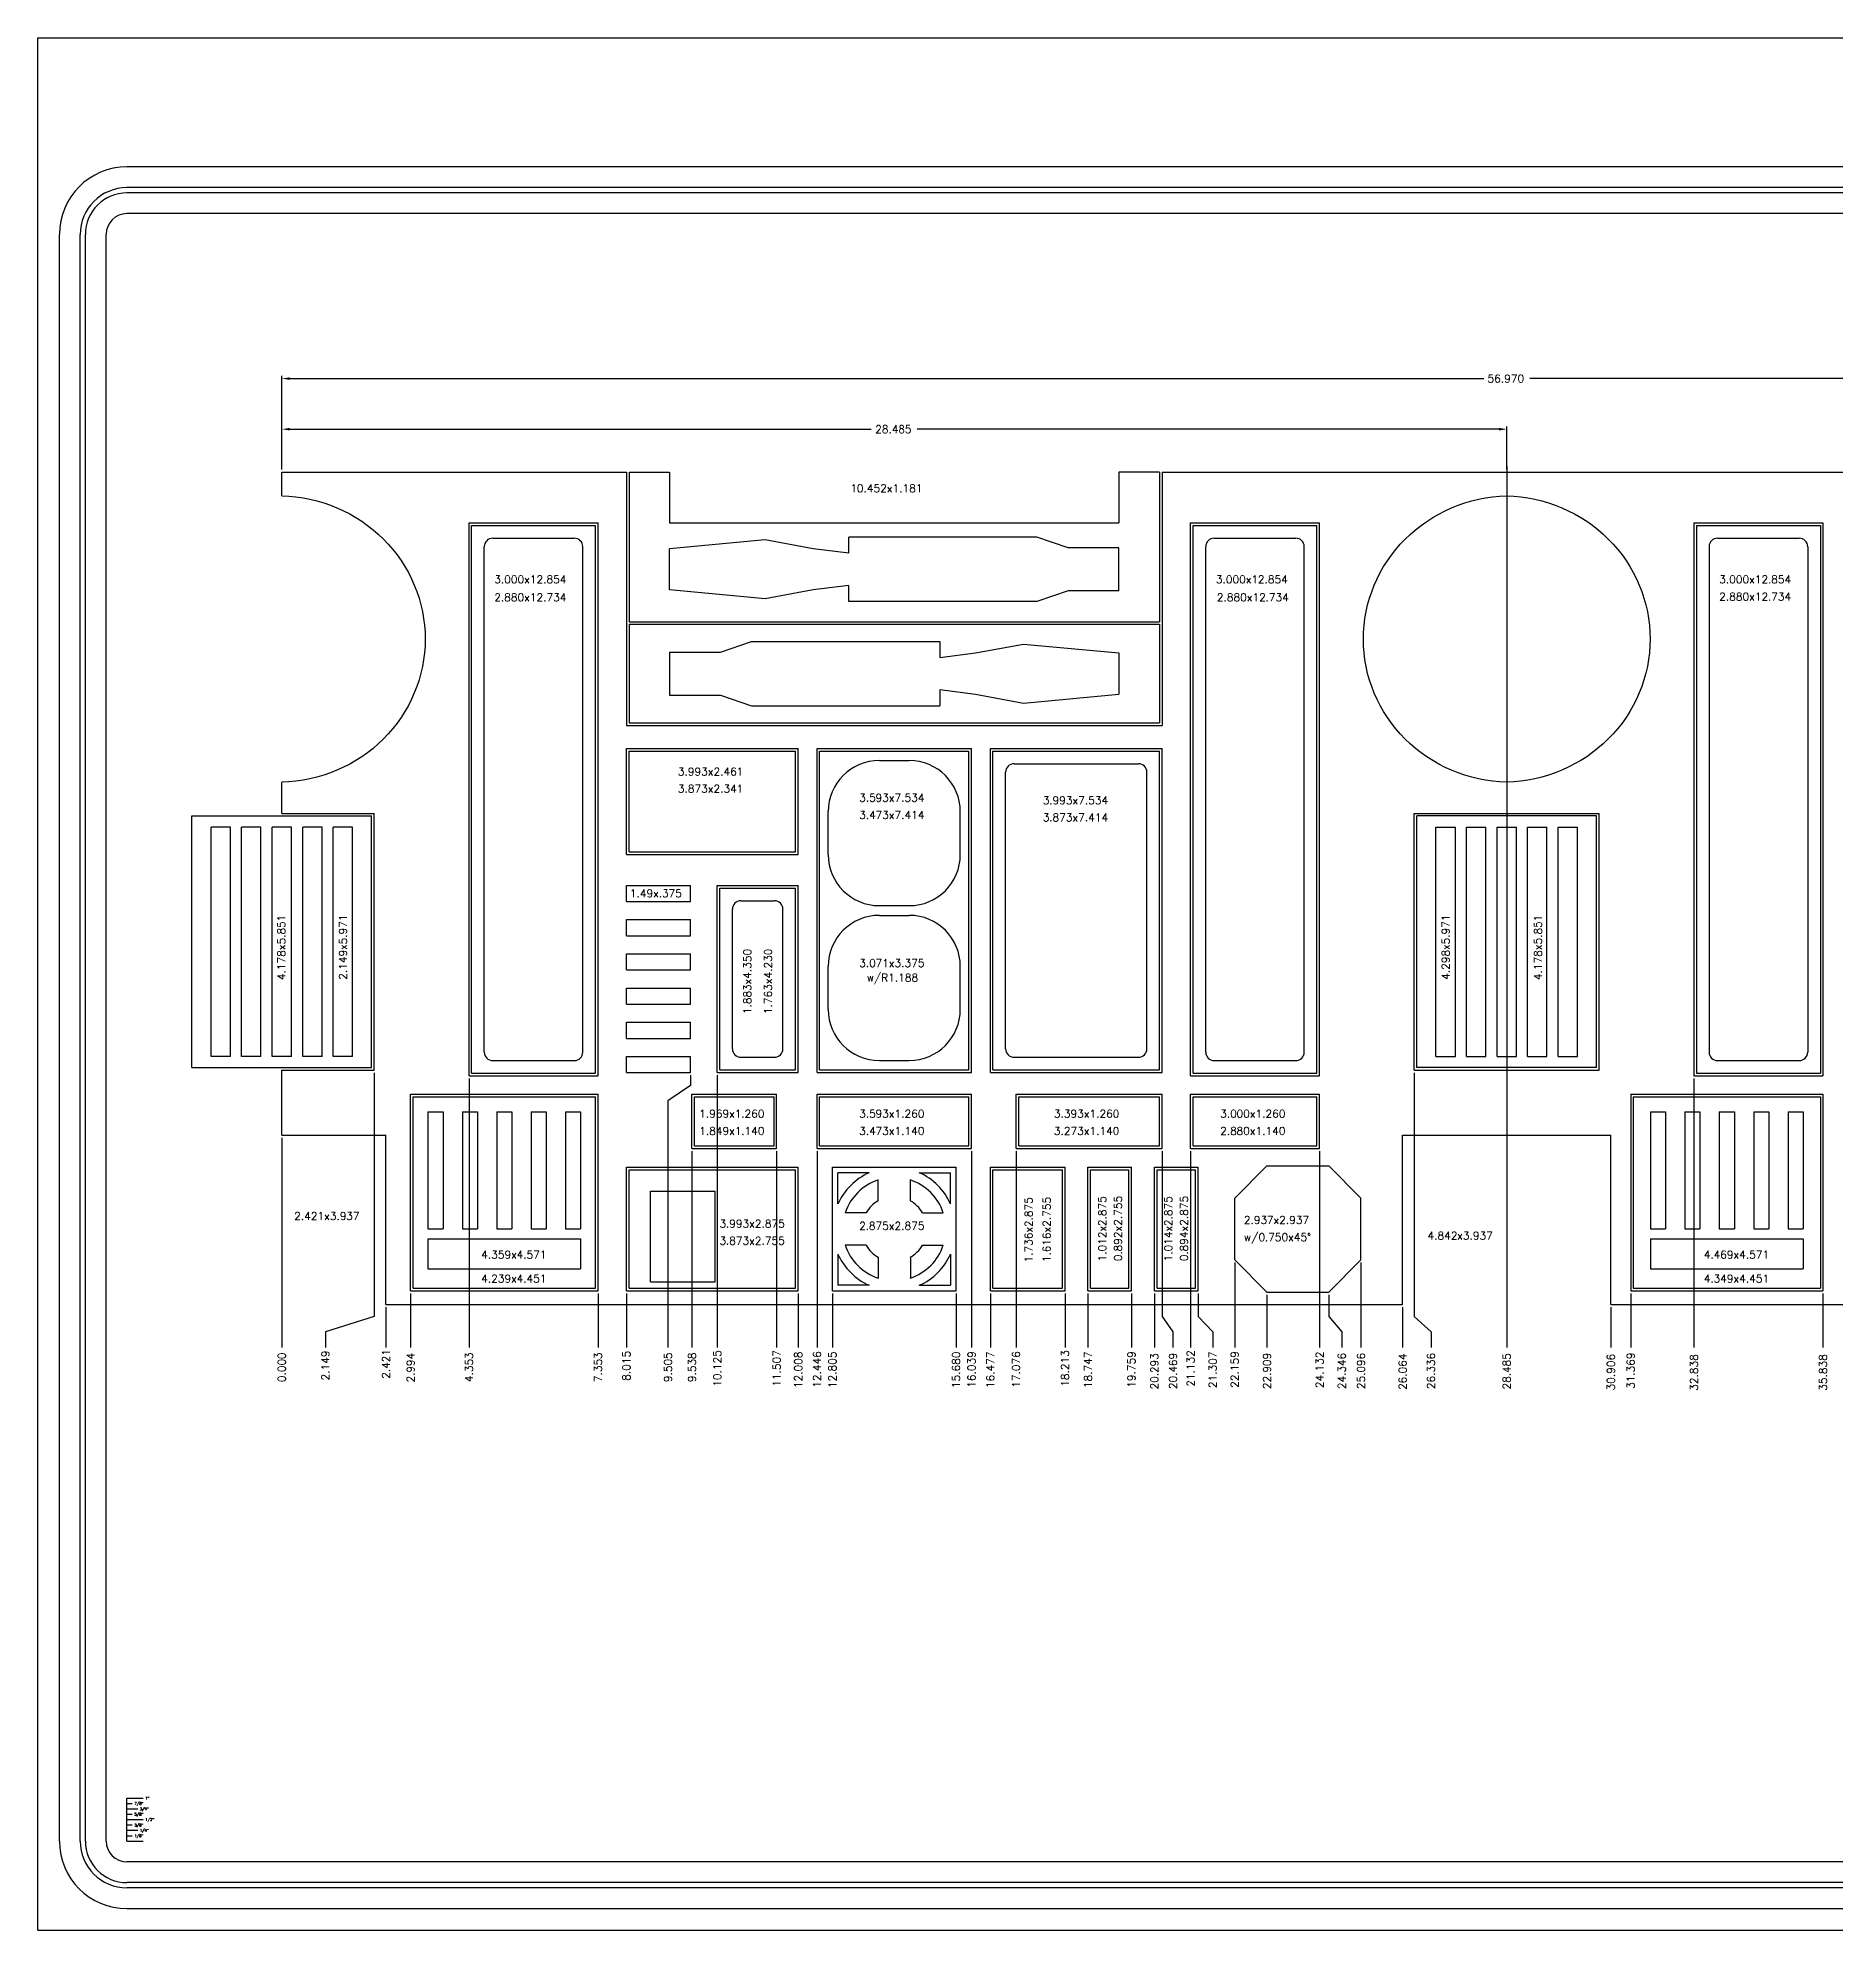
# Model space of a CAD drawing. Extents: x -5.7 to 62.3, y -14.3 to 29.7.
# Drawn here: x -5.67 to 36.12, y -14.27 to 29.73 of the extents above; entities that cross this region are included whole.
import ezdxf

# ---------------------------------------------------------------- set-up
doc = ezdxf.new("R2010")
doc.units = 0
doc.layers.get('0').update_dxf_attribs({"linetype": 'CONTINUOUS'})
for name, color, linetype in [('BODY', 7, 'CONTINUOUS'), ('BODY_PANELS', 2, 'CONTINUOUS'), ('DIMENSIONS', 1, 'CONTINUOUS'), ('DIMENSIONS__BODY_PANELS', 2, 'CONTINUOUS'), ('DIMENSIONS_BODY', 7, 'CONTINUOUS'), ('FORM', 5, 'CONTINUOUS')]:
    doc.layers.add(name, color=color, linetype=linetype)
doc.styles.get("Standard").update_dxf_attribs({"font": 'simplex.shx'})

msp = doc.modelspace()

# ---------------------------------------------------------------- linework, layer by layer
for p, q in [((-5.674, -14.271), (-5.674, 29.729)), ((-5.674, 29.729), (62.326, 29.729)), ((-3.602, -12.199), (-3.602, -11.199)), ((-3.602, -11.199), (-3.227, -11.199)), ((-3.602, -11.324), (-3.477, -11.324)), ((-3.602, -11.449), (-3.352, -11.449)), ((-3.602, -11.574), (-3.477, -11.574)), ((-3.602, -11.699), (-3.227, -11.699)), ((-3.602, -11.824), (-3.477, -11.824)), ((-3.602, -11.949), (-3.352, -11.949)), ((-3.602, -12.074), (-3.477, -12.074)), ((-3.602, -12.199), (-3.227, -12.199)), ((-5.674, -14.271), (62.326, -14.271))]:
    msp.add_line(p, q)
at = {"layer": 'BODY'}
for p, q in [((0, 19.63), (8.015, 19.63)), ((0, 19.079), (0, 19.63)), ((8.015, 19.63), (8.015, 13.742)), ((8.075, 19.63), (8.075, 16.154)), ((8.075, 19.63), (9.016, 19.63)), ((9.016, 19.63), (9.016, 18.449)), ((19.468, 19.63), (19.468, 18.449)), ((20.409, 19.63), (19.468, 19.63)), ((20.409, 19.63), (20.409, 16.154)), ((20.469, 19.63), (56.97, 19.63)), ((20.469, 19.63), (20.469, 13.742)), ((0, 19.079), (0.165, 19.071)), ((0.165, 19.071), (0.329, 19.055)), ((0.329, 19.055), (0.493, 19.031)), ((0.493, 19.031), (0.655, 19)), ((0.655, 19), (0.815, 18.961)), ((0.815, 18.961), (0.974, 18.915)), ((27.511, 18.915), (27.67, 18.961)), ((27.67, 18.961), (27.83, 19)), ((27.83, 19), (27.992, 19.031)), ((27.992, 19.031), (28.156, 19.055)), ((28.156, 19.055), (28.32, 19.071)), ((28.32, 19.071), (28.485, 19.079)), ((28.485, 19.081), (28.65, 19.073)), ((28.65, 19.073), (28.814, 19.057)), ((28.814, 19.057), (28.978, 19.033)), ((28.978, 19.033), (29.14, 19.002)), ((29.14, 19.002), (29.3, 18.963)), ((29.3, 18.963), (29.459, 18.917)), ((0.974, 18.915), (1.129, 18.862)), ((1.129, 18.862), (1.282, 18.801)), ((1.282, 18.801), (1.432, 18.733)), ((1.432, 18.733), (1.578, 18.658)), ((1.578, 18.658), (1.721, 18.576)), ((1.721, 18.576), (1.859, 18.488)), ((1.859, 18.488), (1.992, 18.393)), ((26.493, 18.392), (26.626, 18.487)), ((26.626, 18.487), (26.764, 18.575)), ((26.764, 18.575), (26.907, 18.657)), ((26.907, 18.657), (27.053, 18.732)), ((27.053, 18.732), (27.203, 18.8)), ((27.203, 18.8), (27.356, 18.861)), ((27.356, 18.861), (27.511, 18.915)), ((29.459, 18.917), (29.614, 18.864)), ((29.614, 18.864), (29.767, 18.803)), ((29.767, 18.803), (29.917, 18.735)), ((29.917, 18.735), (30.063, 18.66)), ((30.063, 18.66), (30.206, 18.578)), ((30.206, 18.578), (30.344, 18.49)), ((30.344, 18.49), (30.477, 18.395)), ((1.992, 18.393), (2.121, 18.293)), ((2.121, 18.293), (2.244, 18.186)), ((2.244, 18.186), (2.362, 18.074)), ((2.362, 18.074), (2.475, 17.956)), ((4.353, 5.595), (4.353, 18.449)), ((4.353, 18.449), (7.353, 18.449)), ((7.353, 5.595), (7.353, 18.449)), ((9.016, 18.449), (19.468, 18.449)), ((11.239, 18.059), (9.016, 17.851)), ((12.353, 17.849), (11.239, 18.059)), ((17.559, 18.12), (13.182, 18.12)), ((13.182, 17.745), (13.182, 18.12)), ((18.283, 17.871), (17.559, 18.12)), ((21.132, 5.595), (21.132, 18.449)), ((21.132, 18.449), (24.132, 18.449)), ((24.132, 5.595), (24.132, 18.449)), ((26.01, 17.954), (26.123, 18.072)), ((26.123, 18.072), (26.241, 18.184)), ((26.241, 18.184), (26.364, 18.291)), ((26.364, 18.291), (26.493, 18.392)), ((30.477, 18.395), (30.606, 18.295)), ((30.606, 18.295), (30.729, 18.188)), ((30.729, 18.188), (30.847, 18.076)), ((30.847, 18.076), (30.96, 17.958)), ((32.838, 18.449), (35.838, 18.449)), ((32.838, 18.449), (32.838, 5.595)), ((35.838, 18.449), (35.838, 5.595)), ((2.475, 17.956), (2.581, 17.833)), ((2.581, 17.833), (2.681, 17.705)), ((2.681, 17.705), (2.775, 17.573)), ((9.016, 16.891), (9.016, 17.851)), ((13.182, 17.745), (12.353, 17.849)), ((19.468, 17.871), (18.283, 17.871)), ((19.468, 16.871), (19.468, 17.871)), ((25.71, 17.571), (25.804, 17.703)), ((25.804, 17.703), (25.904, 17.831)), ((25.904, 17.831), (26.01, 17.954)), ((30.96, 17.958), (31.066, 17.835)), ((31.066, 17.835), (31.166, 17.707)), ((31.166, 17.707), (31.26, 17.575)), ((2.775, 17.573), (2.862, 17.436)), ((2.862, 17.436), (2.942, 17.296)), ((2.942, 17.296), (3.016, 17.152)), ((25.469, 17.15), (25.543, 17.294)), ((25.543, 17.294), (25.623, 17.434)), ((25.623, 17.434), (25.71, 17.571)), ((31.26, 17.575), (31.347, 17.438)), ((31.347, 17.438), (31.427, 17.298)), ((31.427, 17.298), (31.501, 17.154)), ((3.016, 17.152), (3.081, 17.004)), ((3.081, 17.004), (3.14, 16.854)), ((3.14, 16.854), (3.191, 16.701)), ((11.239, 16.684), (9.016, 16.891)), ((12.353, 16.893), (11.239, 16.684)), ((13.182, 16.998), (12.353, 16.893)), ((13.182, 16.622), (13.182, 16.998)), ((18.283, 16.871), (17.559, 16.622)), ((19.468, 16.871), (18.283, 16.871)), ((25.294, 16.699), (25.345, 16.852)), ((25.345, 16.852), (25.404, 17.002)), ((25.404, 17.002), (25.469, 17.15)), ((31.501, 17.154), (31.566, 17.006)), ((31.566, 17.006), (31.625, 16.856)), ((31.625, 16.856), (31.676, 16.703)), ((3.191, 16.701), (3.234, 16.546)), ((3.234, 16.546), (3.27, 16.389)), ((3.27, 16.389), (3.298, 16.231)), ((17.559, 16.622), (13.182, 16.622)), ((25.187, 16.229), (25.215, 16.387)), ((25.215, 16.387), (25.251, 16.544)), ((25.251, 16.544), (25.294, 16.699)), ((31.676, 16.703), (31.719, 16.548)), ((31.719, 16.548), (31.755, 16.391)), ((31.755, 16.391), (31.783, 16.233)), ((3.298, 16.231), (3.318, 16.071)), ((3.318, 16.071), (3.33, 15.911)), ((3.33, 15.911), (3.333, 15.751)), ((8.075, 16.154), (20.409, 16.154)), ((8.075, 16.095), (20.409, 16.095)), ((8.075, 16.095), (8.075, 13.802)), ((20.409, 16.095), (20.409, 13.802)), ((25.152, 15.748), (25.156, 15.909)), ((25.156, 15.909), (25.167, 16.069)), ((25.167, 16.069), (25.187, 16.229)), ((31.783, 16.233), (31.803, 16.073)), ((31.803, 16.073), (31.815, 15.913)), ((31.815, 15.913), (31.818, 15.753)), ((3.318, 15.43), (3.298, 15.27)), ((3.33, 15.59), (3.318, 15.43)), ((3.333, 15.751), (3.33, 15.59)), ((9.016, 15.448), (10.201, 15.448)), ((9.016, 15.448), (9.016, 14.448)), ((10.201, 15.448), (10.925, 15.697)), ((10.925, 15.697), (15.302, 15.697)), ((15.302, 15.697), (15.302, 15.322)), ((15.302, 15.322), (16.131, 15.426)), ((16.131, 15.426), (17.245, 15.635)), ((17.245, 15.635), (19.468, 15.428)), ((19.468, 15.428), (19.468, 14.468)), ((25.156, 15.588), (25.152, 15.748)), ((25.167, 15.427), (25.156, 15.588)), ((25.187, 15.268), (25.167, 15.427)), ((31.803, 15.432), (31.783, 15.272)), ((31.815, 15.592), (31.803, 15.432)), ((31.818, 15.753), (31.815, 15.592)), ((3.27, 15.112), (3.234, 14.955)), ((3.298, 15.27), (3.27, 15.112)), ((25.215, 15.11), (25.187, 15.268)), ((25.251, 14.953), (25.215, 15.11)), ((31.755, 15.114), (31.719, 14.957)), ((31.783, 15.272), (31.755, 15.114)), ((3.14, 14.647), (3.081, 14.497)), ((3.191, 14.8), (3.14, 14.647)), ((3.234, 14.955), (3.191, 14.8)), ((15.302, 14.575), (16.131, 14.47)), ((15.302, 14.575), (15.302, 14.199)), ((25.294, 14.798), (25.251, 14.953)), ((25.345, 14.645), (25.294, 14.798)), ((25.404, 14.495), (25.345, 14.645)), ((31.625, 14.649), (31.566, 14.499)), ((31.676, 14.802), (31.625, 14.649)), ((31.719, 14.957), (31.676, 14.802)), ((2.942, 14.205), (2.862, 14.065)), ((3.016, 14.349), (2.942, 14.205)), ((3.081, 14.497), (3.016, 14.349)), ((9.016, 14.448), (10.201, 14.448)), ((10.201, 14.448), (10.925, 14.199)), ((10.925, 14.199), (15.302, 14.199)), ((16.131, 14.47), (17.245, 14.26)), ((17.245, 14.26), (19.468, 14.468)), ((25.469, 14.347), (25.404, 14.495)), ((25.543, 14.203), (25.469, 14.347)), ((25.623, 14.063), (25.543, 14.203)), ((31.427, 14.207), (31.347, 14.067)), ((31.501, 14.351), (31.427, 14.207)), ((31.566, 14.499), (31.501, 14.351)), ((2.581, 13.668), (2.475, 13.545)), ((2.681, 13.796), (2.581, 13.668)), ((2.775, 13.928), (2.681, 13.796)), ((2.862, 14.065), (2.775, 13.928)), ((8.015, 13.742), (20.469, 13.742)), ((8.075, 13.802), (20.409, 13.802)), ((25.71, 13.926), (25.623, 14.063)), ((25.804, 13.794), (25.71, 13.926)), ((25.904, 13.666), (25.804, 13.794)), ((26.01, 13.543), (25.904, 13.666)), ((31.066, 13.67), (30.96, 13.547)), ((31.166, 13.798), (31.066, 13.67)), ((31.26, 13.93), (31.166, 13.798)), ((31.347, 14.067), (31.26, 13.93)), ((2.121, 13.208), (1.992, 13.107)), ((2.244, 13.315), (2.121, 13.208)), ((2.362, 13.427), (2.244, 13.315)), ((2.475, 13.545), (2.362, 13.427)), ((8.015, 10.744), (8.015, 13.205)), ((8.015, 13.205), (12.008, 13.205)), ((12.008, 10.744), (12.008, 13.205)), ((12.446, 5.671), (12.446, 13.205)), ((12.446, 13.205), (16.039, 13.205)), ((16.039, 5.671), (16.039, 13.205)), ((16.477, 5.671), (16.477, 13.205)), ((16.477, 13.205), (20.47, 13.205)), ((20.47, 5.671), (20.47, 13.205)), ((26.123, 13.426), (26.01, 13.543)), ((26.241, 13.313), (26.123, 13.426)), ((26.364, 13.207), (26.241, 13.313)), ((26.493, 13.106), (26.364, 13.207)), ((30.606, 13.21), (30.477, 13.109)), ((30.729, 13.317), (30.606, 13.21)), ((30.847, 13.429), (30.729, 13.317)), ((30.96, 13.547), (30.847, 13.429)), ((1.432, 12.768), (1.282, 12.7)), ((1.578, 12.843), (1.432, 12.768)), ((1.721, 12.924), (1.578, 12.843)), ((1.859, 13.013), (1.721, 12.924)), ((1.992, 13.107), (1.859, 13.013)), ((26.626, 13.011), (26.493, 13.106)), ((26.764, 12.923), (26.626, 13.011)), ((26.907, 12.842), (26.764, 12.923)), ((27.053, 12.767), (26.907, 12.842)), ((27.203, 12.699), (27.053, 12.767)), ((29.917, 12.77), (29.767, 12.702)), ((30.063, 12.845), (29.917, 12.77)), ((30.206, 12.926), (30.063, 12.845)), ((30.344, 13.015), (30.206, 12.926)), ((30.477, 13.109), (30.344, 13.015)), ((0.165, 12.43), (0, 12.421)), ((0, 11.697), (0, 12.421)), ((0.329, 12.445), (0.165, 12.43)), ((0.493, 12.469), (0.329, 12.445)), ((0.655, 12.5), (0.493, 12.469)), ((0.815, 12.539), (0.655, 12.5)), ((0.974, 12.585), (0.815, 12.539)), ((1.129, 12.639), (0.974, 12.585)), ((1.282, 12.7), (1.129, 12.639)), ((27.356, 12.638), (27.203, 12.699)), ((27.511, 12.585), (27.356, 12.638)), ((27.67, 12.538), (27.511, 12.585)), ((27.83, 12.5), (27.67, 12.538)), ((27.992, 12.469), (27.83, 12.5)), ((28.156, 12.445), (27.992, 12.469)), ((28.32, 12.429), (28.156, 12.445)), ((28.485, 12.421), (28.32, 12.429)), ((28.65, 12.432), (28.485, 12.423)), ((28.814, 12.447), (28.65, 12.432)), ((28.978, 12.471), (28.814, 12.447)), ((29.14, 12.502), (28.978, 12.471)), ((29.3, 12.541), (29.14, 12.502)), ((29.459, 12.587), (29.3, 12.541)), ((29.614, 12.641), (29.459, 12.587)), ((29.767, 12.702), (29.614, 12.641)), ((0, 11.697), (2.149, 11.697)), ((2.149, 5.726), (2.149, 11.697)), ((26.336, 5.726), (26.336, 11.697)), ((26.336, 11.697), (30.634, 11.697)), ((30.634, 5.726), (30.634, 11.697)), ((8.015, 10.744), (12.008, 10.744)), ((8.015, 10.021), (9.505, 10.021)), ((8.015, 9.646), (8.015, 10.021)), ((9.505, 9.646), (9.505, 10.021)), ((10.125, 10.021), (12.008, 10.021)), ((10.125, 5.671), (10.125, 10.021)), ((12.008, 5.671), (12.008, 10.021)), ((8.015, 9.646), (9.505, 9.646)), ((8.015, 9.226), (9.505, 9.226)), ((8.015, 8.851), (8.015, 9.226)), ((8.015, 8.851), (9.505, 8.851)), ((9.505, 8.851), (9.505, 9.226)), ((8.015, 8.431), (9.505, 8.431)), ((8.015, 8.056), (8.015, 8.431)), ((9.505, 8.056), (9.505, 8.431)), ((8.015, 8.056), (9.505, 8.056)), ((8.015, 7.636), (9.505, 7.636)), ((8.015, 7.261), (8.015, 7.636)), ((9.505, 7.261), (9.505, 7.636)), ((8.015, 7.261), (9.505, 7.261)), ((8.015, 6.466), (8.015, 6.841)), ((8.015, 6.841), (9.505, 6.841)), ((9.505, 6.466), (9.505, 6.841)), ((8.015, 6.466), (9.505, 6.466)), ((0, 4.217), (0, 5.726)), ((0, 5.726), (2.149, 5.726)), ((8.015, 6.046), (9.505, 6.046)), ((8.015, 5.671), (8.015, 6.046)), ((9.505, 5.671), (9.505, 6.046)), ((26.336, 5.726), (30.634, 5.726)), ((4.353, 5.595), (7.353, 5.595)), ((8.015, 5.671), (9.505, 5.671)), ((10.125, 5.671), (12.008, 5.671)), ((12.446, 5.671), (16.039, 5.671)), ((16.477, 5.671), (20.47, 5.671)), ((21.132, 5.595), (24.132, 5.595)), ((32.838, 5.595), (35.838, 5.595)), ((2.994, 5.165), (7.353, 5.165)), ((2.994, 0.594), (2.994, 5.165)), ((7.353, 0.594), (7.353, 5.165)), ((9.538, 5.165), (11.507, 5.165)), ((9.538, 3.905), (9.538, 5.165)), ((11.507, 3.905), (11.507, 5.165)), ((12.446, 5.165), (16.039, 5.165)), ((12.446, 3.905), (12.446, 5.165)), ((16.039, 3.905), (16.039, 5.165)), ((17.076, 5.165), (20.469, 5.165)), ((17.076, 3.905), (17.076, 5.165)), ((20.469, 3.905), (20.469, 5.165)), ((21.132, 5.165), (24.132, 5.165)), ((21.132, 3.905), (21.132, 5.165)), ((24.132, 3.905), (24.132, 5.165)), ((31.369, 5.165), (35.838, 5.165)), ((31.369, 5.165), (31.369, 0.594)), ((35.838, 5.165), (35.838, 0.594)), ((0, 4.217), (2.421, 4.217)), ((2.421, 0.28), (2.421, 4.217)), ((26.064, 4.217), (30.906, 4.217)), ((26.064, 0.28), (26.064, 4.217)), ((30.906, 0.28), (30.906, 4.217)), ((9.538, 3.905), (11.507, 3.905)), ((12.446, 3.905), (16.039, 3.905)), ((17.076, 3.905), (20.469, 3.905)), ((21.132, 3.905), (24.132, 3.905)), ((8.015, 0.594), (8.015, 3.469)), ((8.015, 3.469), (12.008, 3.469)), ((12.008, 0.594), (12.008, 3.469)), ((12.805, 0.594), (12.805, 3.469)), ((12.805, 3.469), (15.68, 3.469)), ((15.68, 0.594), (15.68, 3.469)), ((16.477, 0.594), (16.477, 3.469)), ((16.477, 3.469), (18.213, 3.469)), ((18.213, 0.594), (18.213, 3.469)), ((18.747, 0.594), (18.747, 3.469)), ((18.747, 3.469), (19.759, 3.469)), ((19.759, 0.594), (19.759, 3.469)), ((20.293, 0.594), (20.293, 3.469)), ((20.293, 3.469), (21.307, 3.469)), ((21.307, 0.594), (21.307, 3.469)), ((22.159, 2.75), (22.909, 3.5)), ((22.909, 3.5), (24.346, 3.5)), ((24.346, 3.5), (25.096, 2.75)), ((22.159, 1.313), (22.159, 2.75)), ((25.096, 1.313), (25.096, 2.75)), ((22.909, 0.563), (22.159, 1.313)), ((25.096, 1.313), (24.346, 0.563)), ((2.994, 0.594), (7.353, 0.594)), ((8.015, 0.594), (12.008, 0.594)), ((12.805, 0.594), (15.68, 0.594)), ((16.477, 0.594), (18.213, 0.594)), ((18.747, 0.594), (19.759, 0.594)), ((20.293, 0.594), (21.307, 0.594)), ((22.909, 0.563), (24.346, 0.563)), ((31.369, 0.594), (35.838, 0.594)), ((2.421, 0.28), (26.064, 0.28)), ((30.906, 0.28), (36.783, 0.28))]:
    msp.add_line(p, q, dxfattribs=at)
at = {"layer": 'BODY_PANELS'}
for p, q in [((4.413, 5.655), (4.413, 18.389)), ((4.413, 18.389), (7.293, 18.389)), ((4.904, 18.095), (6.802, 18.095)), ((7.293, 5.655), (7.293, 18.389)), ((21.192, 5.655), (21.192, 18.389)), ((21.192, 18.389), (24.072, 18.389)), ((21.683, 18.095), (23.581, 18.095)), ((24.072, 5.655), (24.072, 18.389)), ((32.898, 18.389), (35.778, 18.389)), ((32.898, 18.389), (32.898, 5.655)), ((33.389, 18.095), (35.287, 18.095)), ((35.778, 18.389), (35.778, 5.655)), ((4.707, 6.146), (4.707, 17.898)), ((6.999, 6.146), (6.999, 17.898)), ((21.486, 6.146), (21.486, 17.898)), ((23.778, 6.146), (23.778, 17.898)), ((33.192, 17.898), (33.192, 6.146)), ((35.484, 17.898), (35.484, 6.146)), ((8.075, 10.804), (8.075, 13.145)), ((8.075, 13.145), (11.948, 13.145)), ((11.948, 10.804), (11.948, 13.145)), ((12.506, 5.731), (12.506, 13.145)), ((12.506, 13.145), (15.979, 13.145)), ((13.895, 12.926), (14.59, 12.926)), ((15.979, 5.731), (15.979, 13.145)), ((16.537, 5.731), (16.537, 13.145)), ((16.537, 13.145), (20.41, 13.145)), ((17.028, 12.851), (19.919, 12.851)), ((20.41, 5.731), (20.41, 13.145)), ((16.831, 6.222), (16.831, 12.654)), ((20.116, 6.222), (20.116, 12.654)), ((-2.089, 11.637), (2.089, 11.637)), ((-2.089, 5.786), (-2.089, 11.637)), ((2.089, 5.786), (2.089, 11.637)), ((12.707, 10.739), (12.707, 11.738)), ((15.778, 10.739), (15.778, 11.738)), ((30.574, 11.637), (26.396, 11.637)), ((26.396, 5.786), (26.396, 11.637)), ((30.574, 5.786), (30.574, 11.637)), ((-1.645, 6.046), (-1.645, 11.377)), ((-1.195, 11.377), (-1.645, 11.377)), ((-1.195, 6.046), (-1.195, 11.377)), ((-0.935, 6.046), (-0.935, 11.377)), ((-0.485, 11.377), (-0.935, 11.377)), ((-0.485, 6.046), (-0.485, 11.377)), ((0.225, 11.377), (-0.225, 11.377)), ((-0.225, 6.046), (-0.225, 11.377)), ((0.225, 6.046), (0.225, 11.377)), ((0.485, 6.046), (0.485, 11.377)), ((0.935, 11.377), (0.485, 11.377)), ((0.935, 6.046), (0.935, 11.377)), ((1.195, 6.046), (1.195, 11.377)), ((1.645, 11.377), (1.195, 11.377)), ((1.645, 6.046), (1.645, 11.377)), ((26.84, 6.046), (26.84, 11.377)), ((26.84, 11.377), (27.29, 11.377)), ((27.29, 6.046), (27.29, 11.377)), ((27.55, 6.046), (27.55, 11.377)), ((27.55, 11.377), (28, 11.377)), ((28, 6.046), (28, 11.377)), ((28.26, 6.046), (28.26, 11.377)), ((28.26, 11.377), (28.71, 11.377)), ((28.71, 6.046), (28.71, 11.377)), ((28.97, 6.046), (28.97, 11.377)), ((28.97, 11.377), (29.42, 11.377)), ((29.42, 6.046), (29.42, 11.377)), ((29.68, 6.046), (29.68, 11.377)), ((29.68, 11.377), (30.13, 11.377)), ((30.13, 6.046), (30.13, 11.377)), ((8.075, 10.804), (11.948, 10.804)), ((10.185, 5.731), (10.185, 9.961)), ((10.185, 9.961), (11.948, 9.961)), ((11.948, 5.731), (11.948, 9.961)), ((10.479, 6.222), (10.479, 9.47)), ((10.676, 9.667), (11.457, 9.667)), ((11.654, 6.222), (11.654, 9.47)), ((13.895, 9.551), (14.59, 9.551)), ((13.895, 9.326), (14.59, 9.326)), ((12.707, 7.139), (12.707, 8.138)), ((15.778, 7.139), (15.778, 8.138)), ((-2.089, 5.786), (2.089, 5.786)), ((-1.195, 6.046), (-1.645, 6.046)), ((-0.485, 6.046), (-0.935, 6.046)), ((0.225, 6.046), (-0.225, 6.046)), ((0.935, 6.046), (0.485, 6.046)), ((1.645, 6.046), (1.195, 6.046)), ((4.904, 5.949), (6.802, 5.949)), ((10.185, 5.731), (11.948, 5.731)), ((10.676, 6.025), (11.457, 6.025)), ((12.506, 5.731), (15.979, 5.731)), ((13.895, 5.951), (14.59, 5.951)), ((16.537, 5.731), (20.41, 5.731)), ((17.028, 6.025), (19.919, 6.025)), ((21.683, 5.949), (23.581, 5.949)), ((30.574, 5.786), (26.396, 5.786)), ((26.84, 6.046), (27.29, 6.046)), ((27.55, 6.046), (28, 6.046)), ((28.26, 6.046), (28.71, 6.046)), ((28.97, 6.046), (29.42, 6.046)), ((29.68, 6.046), (30.13, 6.046)), ((33.389, 5.949), (35.287, 5.949)), ((4.413, 5.655), (7.293, 5.655)), ((21.192, 5.655), (24.072, 5.655)), ((32.898, 5.655), (35.778, 5.655)), ((3.054, 0.654), (3.054, 5.105)), ((3.054, 5.105), (7.293, 5.105)), ((7.293, 0.654), (7.293, 5.105)), ((9.598, 3.965), (9.598, 5.105)), ((9.598, 5.105), (11.447, 5.105)), ((11.447, 3.965), (11.447, 5.105)), ((12.506, 3.965), (12.506, 5.105)), ((12.506, 5.105), (15.979, 5.105)), ((15.979, 3.965), (15.979, 5.105)), ((17.136, 3.965), (17.136, 5.105)), ((17.136, 5.105), (20.409, 5.105)), ((20.409, 3.965), (20.409, 5.105)), ((21.192, 3.965), (21.192, 5.105)), ((21.192, 5.105), (24.072, 5.105)), ((24.072, 3.965), (24.072, 5.105)), ((31.429, 5.105), (35.778, 5.105)), ((31.429, 5.105), (31.429, 0.654)), ((35.778, 5.105), (35.778, 0.654)), ((3.399, 4.755), (3.399, 2.035)), ((3.399, 4.755), (3.749, 4.755)), ((3.749, 4.755), (3.749, 2.035)), ((4.199, 4.755), (4.199, 2.035)), ((4.199, 4.755), (4.548, 4.755)), ((4.548, 4.755), (4.548, 2.035)), ((4.998, 4.755), (5.349, 4.755)), ((4.998, 4.755), (4.998, 2.035)), ((5.349, 4.755), (5.349, 2.035)), ((5.798, 4.755), (5.798, 2.035)), ((5.798, 4.755), (6.149, 4.755)), ((6.149, 4.755), (6.149, 2.035)), ((6.599, 4.755), (6.599, 2.035)), ((6.599, 4.755), (6.948, 4.755)), ((6.948, 4.755), (6.948, 2.035)), ((31.829, 4.755), (31.829, 2.035)), ((31.829, 4.755), (32.179, 4.755)), ((32.179, 4.755), (32.179, 2.035)), ((32.629, 4.755), (32.629, 2.035)), ((32.629, 4.755), (32.979, 4.755)), ((32.979, 4.755), (32.979, 2.035)), ((33.429, 4.755), (33.429, 2.035)), ((33.429, 4.755), (33.779, 4.755)), ((33.779, 4.755), (33.779, 2.035)), ((34.229, 4.755), (34.229, 2.035)), ((34.229, 4.755), (34.579, 4.755)), ((34.579, 4.755), (34.579, 2.035)), ((35.029, 4.755), (35.029, 2.035)), ((35.029, 4.755), (35.379, 4.755)), ((35.379, 4.755), (35.379, 2.035)), ((9.598, 3.965), (11.447, 3.965)), ((12.506, 3.965), (15.979, 3.965)), ((17.136, 3.965), (20.409, 3.965)), ((21.192, 3.965), (24.072, 3.965)), ((8.075, 0.654), (8.075, 3.409)), ((8.075, 3.409), (11.948, 3.409)), ((11.948, 0.654), (11.948, 3.409)), ((12.933, 2.615), (12.933, 3.341)), ((13.659, 3.341), (12.933, 3.341)), ((13.87, 2.688), (13.87, 3.172)), ((14.616, 2.688), (14.616, 3.172)), ((14.826, 3.341), (15.551, 3.341)), ((15.551, 2.615), (15.551, 3.341)), ((16.537, 0.654), (16.537, 3.409)), ((16.537, 3.409), (18.153, 3.409)), ((18.153, 0.654), (18.153, 3.409)), ((18.807, 0.654), (18.807, 3.409)), ((18.807, 3.409), (19.699, 3.409)), ((19.699, 0.654), (19.699, 3.409)), ((20.353, 0.654), (20.353, 3.409)), ((20.353, 3.409), (21.247, 3.409)), ((21.247, 0.654), (21.247, 3.409)), ((8.575, 0.804), (8.575, 2.909)), ((8.575, 2.909), (10.075, 2.909)), ((10.075, 0.804), (10.075, 2.909)), ((13.586, 2.405), (13.102, 2.405)), ((14.899, 2.405), (15.383, 2.405)), ((3.399, 2.035), (3.749, 2.035)), ((3.399, 1.805), (6.948, 1.805)), ((3.399, 1.805), (3.399, 1.105)), ((4.199, 2.035), (4.548, 2.035)), ((4.998, 2.035), (5.349, 2.035)), ((5.798, 2.035), (6.149, 2.035)), ((6.599, 2.035), (6.948, 2.035)), ((6.948, 1.805), (6.948, 1.105)), ((31.829, 2.035), (32.179, 2.035)), ((31.829, 1.805), (35.379, 1.805)), ((31.829, 1.805), (31.829, 1.105)), ((32.629, 2.035), (32.979, 2.035)), ((33.429, 2.035), (33.779, 2.035)), ((34.229, 2.035), (34.579, 2.035)), ((35.029, 2.035), (35.379, 2.035)), ((35.379, 1.805), (35.379, 1.105)), ((12.933, 1.448), (12.933, 0.723)), ((13.586, 1.659), (13.102, 1.659)), ((13.87, 1.375), (13.87, 0.891)), ((14.616, 1.375), (14.616, 0.891)), ((14.899, 1.659), (15.383, 1.659)), ((15.551, 1.448), (15.551, 0.723)), ((3.399, 1.105), (6.948, 1.105)), ((31.829, 1.105), (35.379, 1.105)), ((3.054, 0.654), (7.293, 0.654)), ((8.075, 0.654), (11.948, 0.654)), ((8.575, 0.804), (10.075, 0.804)), ((13.659, 0.723), (12.933, 0.723)), ((14.826, 0.723), (15.551, 0.723)), ((16.537, 0.654), (18.153, 0.654)), ((18.807, 0.654), (19.699, 0.654)), ((20.353, 0.654), (21.247, 0.654)), ((31.429, 0.654), (35.778, 0.654))]:
    msp.add_line(p, q, dxfattribs=at)
for centre, radius, start, end in [((4.904, 17.898), 0.197, 90, 180), ((6.802, 17.898), 0.197, 0, 90), ((21.683, 17.898), 0.197, 90, 180), ((23.581, 17.898), 0.197, 0, 90), ((33.389, 17.898), 0.197, 90, 180), ((35.287, 17.898), 0.197, 0, 90), ((13.895, 11.738), 1.188, 90, 180), ((14.59, 11.738), 1.188, 0, 90), ((17.028, 12.654), 0.197, 90, 180), ((19.919, 12.654), 0.197, 0, 90), ((13.895, 10.739), 1.188, 180, 270), ((14.59, 10.739), 1.188, 270, 0), ((10.676, 9.47), 0.197, 90, 180), ((11.457, 9.47), 0.197, 0, 90), ((13.895, 8.138), 1.188, 90, 180), ((14.59, 8.138), 1.188, 0, 90), ((13.895, 7.139), 1.188, 180, 270), ((14.59, 7.139), 1.188, 270, 0), ((10.676, 6.222), 0.197, 180, 270), ((11.457, 6.222), 0.197, 270, 0), ((17.028, 6.222), 0.197, 180, 270), ((19.919, 6.222), 0.197, 270, 0), ((4.904, 6.146), 0.197, 180, 270), ((6.802, 6.146), 0.197, 270, 0), ((21.683, 6.146), 0.197, 180, 270), ((23.581, 6.146), 0.197, 270, 0), ((33.389, 6.146), 0.197, 180, 270), ((35.287, 6.146), 0.197, 270, 0), ((14.242, 2.032), 1.433, 114.0109, 155.9891), ((14.242, 2.032), 1.2, 108.1095, 161.8905), ((14.242, 2.032), 1.2, 18.1095, 71.8905), ((14.242, 2.032), 1.433, 24.0109, 65.9891), ((14.242, 2.032), 0.755, 119.6064, 150.3936), ((14.242, 2.032), 0.755, 29.6064, 60.3936), ((14.242, 2.032), 1.433, 204.0109, 245.9891), ((14.242, 2.032), 1.2, 198.1095, 251.8905), ((14.242, 2.032), 0.755, 209.6064, 240.3936), ((14.242, 2.032), 0.755, 299.6064, 330.3936), ((14.242, 2.032), 1.2, 288.1095, 341.8905), ((14.242, 2.032), 1.433, 294.0109, 335.9891)]:
    msp.add_arc(centre, radius, start, end, dxfattribs=at)
at = {"layer": 'DIMENSIONS'}
for p, q in [((0, 19.692), (0, 21.87)), ((0.18, 21.807), (27.949, 21.807)), ((56.79, 21.807), (29.021, 21.807)), ((0, 19.692), (0, 20.692)), ((28.485, 19.692), (28.485, 20.692)), ((0.18, 20.63), (13.707, 20.63)), ((28.305, 20.63), (14.778, 20.63)), ((28.485, 19.771), (28.485, -0.72)), ((2.149, 5.663), (2.149, 0)), ((4.353, 5.532), (4.353, -0.72)), ((9.505, 5.373), (8.979, 5.013)), ((9.505, 5.608), (9.505, 5.373)), ((10.125, 5.608), (10.125, -0.72)), ((26.336, 5.663), (26.336, 0)), ((32.838, 5.532), (32.838, -0.72)), ((8.979, 5.013), (8.979, -0.72)), ((0, 4.154), (0, 0)), ((9.538, 3.843), (9.538, -0.72)), ((11.507, 3.843), (11.507, -0.72)), ((12.446, 3.843), (12.446, -0.72)), ((16.039, 3.843), (16.039, -0.72)), ((17.076, 3.843), (17.076, -0.72)), ((20.469, 3.843), (20.469, 0)), ((21.132, 3.843), (21.132, -0.72)), ((24.132, 3.843), (24.132, -0.72)), ((22.159, 1.251), (22.159, -0.72)), ((25.096, 1.251), (25.096, -0.72)), ((2.994, 0.531), (2.994, -0.72)), ((7.353, 0.531), (7.353, -0.72)), ((8.015, 0.531), (8.015, -0.72)), ((12.008, 0.531), (12.008, -0.72)), ((12.805, 0.531), (12.805, -0.72)), ((15.68, 0.531), (15.68, -0.72)), ((16.477, 0.531), (16.477, -0.72)), ((18.213, 0.531), (18.213, -0.72)), ((18.747, 0.531), (18.747, -0.72)), ((19.759, 0.531), (19.759, -0.72)), ((20.293, 0.531), (20.293, -0.72)), ((21.307, 0.531), (21.307, 0)), ((22.909, 0.501), (22.909, -0.72)), ((24.346, 0.501), (24.346, 0)), ((31.369, 0.531), (31.369, -0.72)), ((35.838, 0.531), (35.838, -0.72)), ((0, 0), (0, -0.36)), ((2.149, 0), (1.014, -0.36)), ((2.421, 0.218), (2.421, -0.72)), ((20.469, 0), (20.723, -0.36)), ((21.307, 0), (21.649, -0.36)), ((24.346, 0), (24.65, -0.36)), ((26.064, 0.218), (26.064, -0.72)), ((26.336, 0), (26.725, -0.36)), ((30.906, 0.218), (30.906, -0.72)), ((0, -0.36), (0, -0.72)), ((1.014, -0.36), (1.014, -0.72)), ((20.723, -0.36), (20.723, -0.72)), ((21.649, -0.36), (21.649, -0.72)), ((24.65, -0.36), (24.65, -0.72)), ((26.725, -0.36), (26.725, -0.72))]:
    msp.add_line(p, q, dxfattribs=at)
for points in [[(0.18, 21.837), (0.18, 21.777), (0, 21.807)], [(0.18, 20.66), (0.18, 20.6), (0, 20.63)], [(28.305, 20.66), (28.305, 20.6), (28.485, 20.63)]]:
    msp.add_solid(points, dxfattribs=at)
at = {"layer": 'FORM'}
for p, q in [((60.255, 26.729), (-3.602, 26.729)), ((60.255, 26.246), (-3.602, 26.246)), ((60.255, 26.125), (-3.602, 26.125)), ((60.255, 25.642), (-3.602, 25.642)), ((-5.174, -12.199), (-5.174, 25.158)), ((-4.69, -12.199), (-4.69, 25.158)), ((-4.569, -12.199), (-4.569, 25.158)), ((-4.086, -12.199), (-4.086, 25.158)), ((60.255, -12.683), (-3.602, -12.683)), ((60.255, -13.166), (-3.602, -13.166)), ((60.255, -13.287), (-3.602, -13.287)), ((60.255, -13.771), (-3.602, -13.771))]:
    msp.add_line(p, q, dxfattribs=at)
for centre, radius, start, end in [((-3.602, 25.158), 1.571, 90, 180), ((-3.602, 25.158), 1.088, 90, 180), ((-3.602, 25.158), 0.967, 90, 180), ((-3.602, 25.158), 0.484, 90, 180), ((-3.602, -12.199), 1.571, 180, 270), ((-3.602, -12.199), 1.088, 180, 270), ((-3.602, -12.199), 0.967, 180, 270), ((-3.602, -12.199), 0.484, 180, 270)]:
    msp.add_arc(centre, radius, start, end, dxfattribs=at)

# ---------------------------------------------------------------- texts
for s, p in [('7/8"', (-3.428, -11.357)), ('3/4"', (-3.303, -11.482)), ('1"', (-3.178, -11.232)), ('5/8"', (-3.428, -11.607)), ('3/8"', (-3.428, -11.857)), ('1/2"', (-3.178, -11.732)), ('1/8"', (-3.428, -12.107)), ('1/4"', (-3.303, -11.982))]:
    msp.add_text(s, height=0.0625).set_placement(p)
at = {"layer": 'DIMENSIONS'}
for s, p in [('56.970', (28.039, 21.717)), ('28.485', (13.797, 20.54))]:
    msp.add_text(s, height=0.18, dxfattribs=at).set_placement(p)
for s, p in [('0.000', (0.09, -1.53)), ('2.149', (1.104, -1.487)), ('2.421', (2.511, -1.453)), ('2.994', (3.084, -1.539)), ('4.353', (4.443, -1.53)), ('7.353', (7.443, -1.53)), ('8.015', (8.105, -1.496)), ('9.505', (9.069, -1.53)), ('9.538', (9.628, -1.53)), ('10.125', (10.215, -1.633)), ('11.507', (11.597, -1.633)), ('12.008', (12.098, -1.667)), ('12.446', (12.536, -1.659)), ('12.805', (12.895, -1.667)), ('15.680', (15.77, -1.667)), ('16.039', (16.129, -1.659)), ('16.477', (16.567, -1.667)), ('17.076', (17.166, -1.659)), ('18.213', (18.303, -1.633)), ('18.747', (18.837, -1.667)), ('19.759', (19.849, -1.659)), ('20.293', (20.383, -1.701)), ('20.469', (20.813, -1.693)), ('21.132', (21.222, -1.633)), ('21.307', (21.739, -1.667)), ('22.159', (22.249, -1.659)), ('22.909', (22.999, -1.693)), ('24.132', (24.222, -1.667)), ('24.346', (24.74, -1.693)), ('25.096', (25.186, -1.693)), ('26.064', (26.154, -1.71)), ('26.336', (26.815, -1.693)), ('28.485', (28.575, -1.701)), ('31.369', (31.459, -1.686)), ('30.906', (30.996, -1.72)), ('32.838', (32.928, -1.729)), ('35.838', (35.928, -1.729))]:
    msp.add_text(s, height=0.18, rotation=90, dxfattribs=at).set_placement(p)
at = {"layer": 'DIMENSIONS__BODY_PANELS'}
for s, p in [('2.880x12.734', (4.942, 16.629)), ('2.880x12.734', (21.745, 16.629)), ('2.880x12.734', (33.427, 16.647)), ('3.873x2.341', (9.212, 12.179)), ('3.473x7.414', (13.424, 11.569)), ('3.873x7.414', (17.694, 11.511)), ('3.071x3.375', (13.424, 8.124)), ('w/R1.188', (13.601, 7.788)), ('1.849x1.140', (9.706, 4.223)), ('3.473x1.140', (13.424, 4.223)), ('3.273x1.140', (17.956, 4.223)), ('2.880x1.140', (21.819, 4.223)), ('3.873x2.755', (10.175, 1.668)), ('4.239x4.451', (4.636, 0.79)), ('4.349x4.451', (33.066, 0.79))]:
    msp.add_text(s, height=0.18, dxfattribs=at).set_placement(p)
for s, p in [('4.178x5.851', (0.08, 7.821)), ('4.178x5.851', (29.3, 7.821)), ('1.763x4.230', (11.398, 7.031)), ('1.616x2.755', (17.876, 1.259)), ('0.892x2.755', (19.534, 1.282)), ('0.894x2.875', (21.07, 1.282))]:
    msp.add_text(s, height=0.18, rotation=90, dxfattribs=at).set_placement(p)
at = {"layer": 'DIMENSIONS_BODY'}
for s, p in [('10.452x1.181', (13.221, 19.165)), ('3.000x12.854', (4.942, 17.047)), ('3.000x12.854', (21.721, 17.047)), ('3.000x12.854', (33.427, 17.047)), ('3.993x2.461', (9.212, 12.579)), ('3.593x7.534', (13.424, 11.969)), ('3.993x7.534', (17.694, 11.911)), ('1.49x.375', (8.093, 9.746)), ('1.969x1.260', (9.706, 4.623)), ('3.593x1.260', (13.424, 4.623)), ('3.393x1.260', (17.956, 4.623)), ('3.000x1.260', (21.819, 4.623)), ('2.421x3.937', (0.289, 2.244)), ('3.993x2.875', (10.175, 2.068)), ('2.937x2.937', (22.37, 2.152)), ('2.875x2.875', (13.423, 2.016)), ('w/0.750x45%%D', (22.37, 1.752)), ('4.842x3.937', (26.642, 1.789)), ('4.359x4.571', (4.636, 1.347)), ('4.469x4.571', (33.066, 1.347))]:
    msp.add_text(s, height=0.18, dxfattribs=at).set_placement(p)
for s, p in [('2.149x5.971', (1.512, 7.826)), ('4.298x5.971', (27.157, 7.826)), ('1.883x4.350', (10.915, 7.027)), ('1.736x2.875', (17.455, 1.254)), ('1.012x2.875', (19.168, 1.277)), ('1.014x2.875', (20.703, 1.277))]:
    msp.add_text(s, height=0.18, rotation=90, dxfattribs=at).set_placement(p)

doc.saveas('drawing.dxf')
